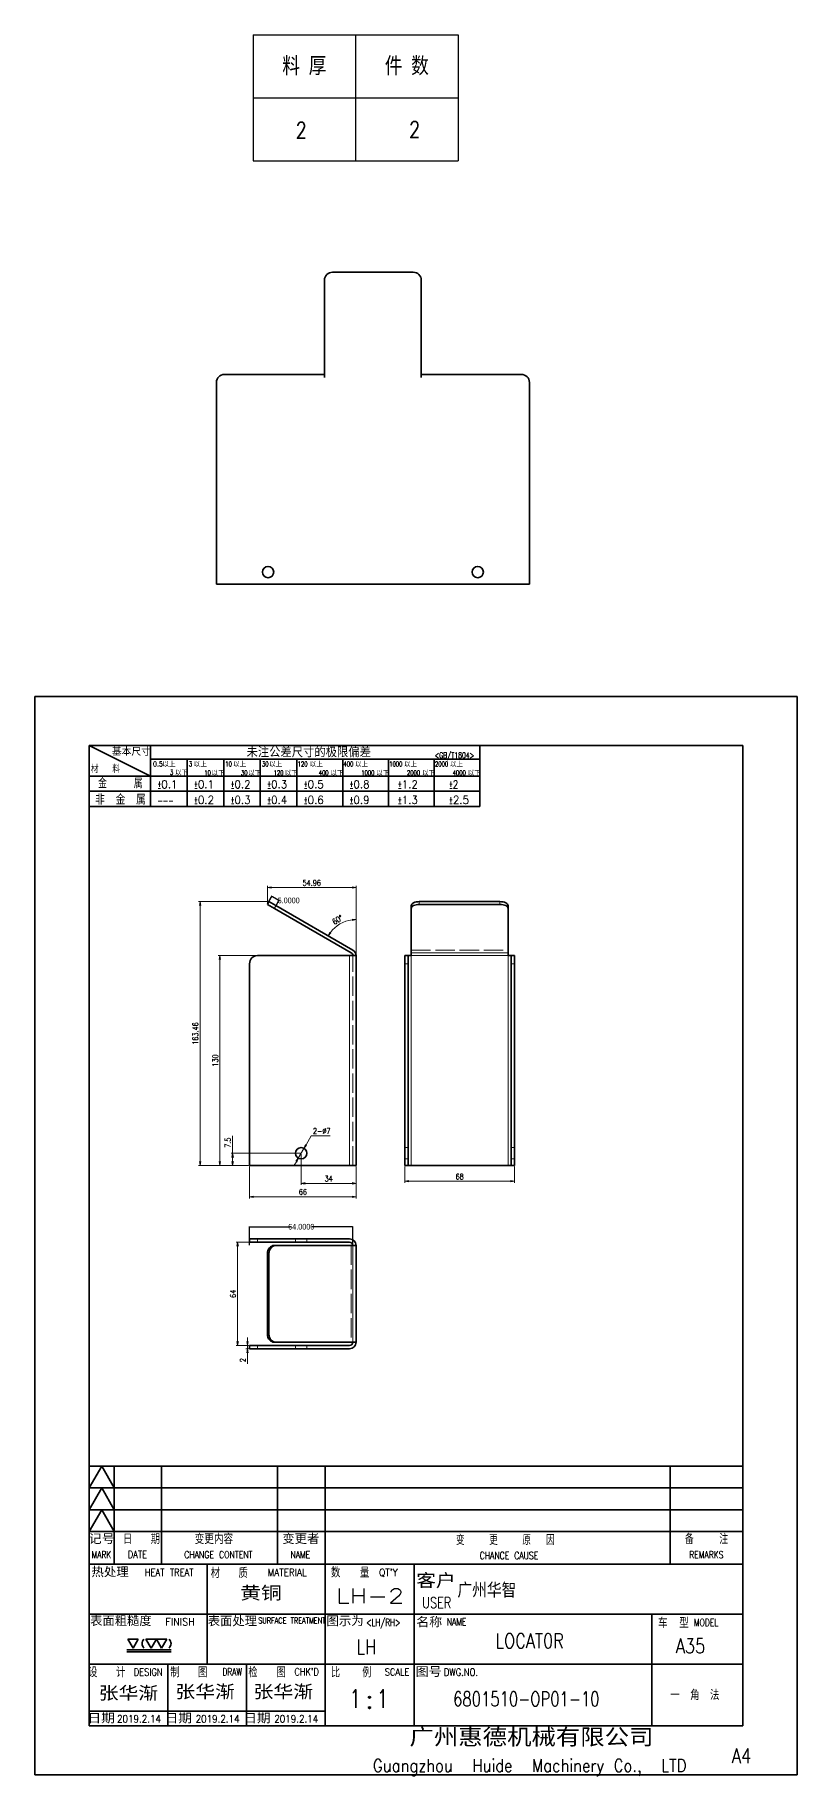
# Model space of a CAD drawing. Extents: x 101112 to 102986, y -48524 to -47445.
# Drawn here: x 101776 to 102249, y -48524 to -47445 of the extents above; entities that cross this region are included whole.
import ezdxf
from ezdxf.enums import TextEntityAlignment as Align

# ---------------------------------------------------------------- set-up
doc = ezdxf.new("R2010")
doc.units = 0
doc.header["$MEASUREMENT"] = 0
doc.linetypes.add('DASHED', pattern=[15, 12, -3])
for name, color, linetype, lineweight in [('12', 7, 'Continuous', 13), ('2', 7, 'Continuous', 13), ('4', 7, 'Continuous', 13)]:
    doc.layers.add(name, color=color, linetype=linetype, lineweight=lineweight)
doc.styles.add('DIM', font='romans.shx', dxfattribs={"width": 0.8, "bigfont": 'bigfont.shx'})
doc.styles.add('HD', font='txt.shx', dxfattribs={"bigfont": 'gbcbig.shx'})
doc.styles.get("Standard").update_dxf_attribs({"font": 'FSGB2312.ttf', "width": 0.8, "height": 3.5})
doc.dimstyles.new('DEH 1-1', dxfattribs={"dimtxt": 3.5, "dimasz": 2.5, "dimexe": 1, "dimexo": 0.625, "dimgap": 1.2, "dimtad": 3, "dimdsep": 46, "dimtxsty": 'DIM', "dimblk": 'OPEN', "dimcen": 0, "dimclrd": 8, "dimclre": 8, "dimclrt": 2, "dimazin": 2, "dimtfac": 0.5, "dimtmove": 0, "dimatfit": 3, "dimldrblk": 'OPEN', "dimfxl": 0, "dimtolj": 2, "dimlwd": 13, "dimlwe": 13, "dimarcsym": 0})
doc.dimstyles.new('DEH 1-1$3', dxfattribs={"dimtxt": 3.5, "dimasz": 2.5, "dimexe": 1, "dimexo": 0.625, "dimgap": 1.2, "dimtad": 3, "dimtih": 1, "dimtoh": 1, "dimdsep": 46, "dimtxsty": 'DIM', "dimblk": 'OPEN', "dimcen": 0, "dimclrd": 8, "dimclre": 8, "dimclrt": 2, "dimazin": 2, "dimtfac": 0.5, "dimtmove": 0, "dimatfit": 3, "dimldrblk": 'OPEN', "dimfxl": 0, "dimtolj": 2, "dimlwd": 13, "dimlwe": 13, "dimarcsym": 0})
doc.dimstyles.get("Standard").update_dxf_attribs({"dimtxt": 0.18, "dimasz": 0.18, "dimexe": 0.18, "dimexo": 0.0625, "dimgap": 0.09, "dimtad": 0, "dimtih": 1, "dimtoh": 1, "dimdec": 4, "dimzin": 0, "dimdsep": 46, "dimtxsty": 'Standard', "dimcen": 0.09, "dimadec": 0, "dimazin": 0, "dimtfac": 1, "dimtdec": 4, "dimtofl": 0, "dimtmove": 0, "dimatfit": 3, "dimfxl": 0, "dimtolj": 1, "dimtzin": 0, "dimarcsym": 0})

# ---------------------------------------------------------------- blocks, each defined once
blk = doc.blocks.new('_Open')
at = {"color": 0, "linetype": 'ByBlock', "lineweight": -2}
for p, q in [((-1, 0.17), (0, 0)), ((-1, -0.17), (0, 0)), ((0, 0), (-1, 0))]:
    blk.add_line(p, q, dxfattribs=at)
blk = doc.blocks.new('*D264')
at = {"color": 8, "lineweight": 13, "transparency": 16777216}
for p, q in [((101941.6, -48138.8), (101941.6, -48157.8)), ((101975.6, -48146.3), (101975.6, -48157.8)), ((101973.1, -48156.8), (101944.1, -48156.8))]:
    blk.add_line(p, q, dxfattribs=at)
at = {"layer": 'Defpoints', "color": 0, "transparency": 16777216}
for p in [(101941.6, -48138.2), (101975.6, -48145.7), (101941.6, -48156.8)]:
    blk.add_point(p, dxfattribs=at)
at = {"color": 8, "lineweight": 13, "transparency": 16777216, "xscale": 2.5, "yscale": 2.5, "zscale": 2.5, "rotation": 180}
blk.add_blockref('_Open', (101941.6, -48156.8), dxfattribs=at)
at = {"color": 8, "lineweight": 13, "transparency": 16777216, "xscale": 2.5, "yscale": 2.5, "zscale": 2.5}
blk.add_blockref('_Open', (101975.6, -48156.8), dxfattribs=at)
at = {"color": 2, "transparency": 16777216, "insert": (101958.6, -48153.9), "char_height": 3.5, "attachment_point": 5, "style": 'DIM'}
blk.add_mtext('\\A2;34', dxfattribs=at)
blk = doc.blocks.new('*D265')
at = {"color": 8, "lineweight": 13, "transparency": 16777216}
for p, q in [((101909.6, -48146.3), (101909.6, -48166.1)), ((101975.6, -48146.3), (101975.6, -48166.1)), ((101973.1, -48165.1), (101912.1, -48165.1))]:
    blk.add_line(p, q, dxfattribs=at)
at = {"layer": 'Defpoints', "color": 0, "transparency": 16777216}
for p in [(101909.6, -48145.7), (101975.6, -48145.7), (101909.6, -48165.1)]:
    blk.add_point(p, dxfattribs=at)
at = {"color": 8, "lineweight": 13, "transparency": 16777216, "xscale": 2.5, "yscale": 2.5, "zscale": 2.5, "rotation": 180}
blk.add_blockref('_Open', (101909.6, -48165.1), dxfattribs=at)
at = {"color": 8, "lineweight": 13, "transparency": 16777216, "xscale": 2.5, "yscale": 2.5, "zscale": 2.5}
blk.add_blockref('_Open', (101975.6, -48165.1), dxfattribs=at)
at = {"color": 2, "transparency": 16777216, "insert": (101942.6, -48162.1), "char_height": 3.5, "attachment_point": 5, "style": 'DIM'}
blk.add_mtext('\\A2;66', dxfattribs=at)
blk = doc.blocks.new('*D266')
at = {"color": 8, "lineweight": 13, "transparency": 16777216}
for p, q in [((101899.1, -48138.2), (101899.1, -48127.4)), ((101940.9, -48138.2), (101898.1, -48138.2)), ((101908.9, -48145.7), (101898.1, -48145.7)), ((101899.1, -48143.2), (101899.1, -48140.7))]:
    blk.add_line(p, q, dxfattribs=at)
at = {"layer": 'Defpoints', "color": 0, "transparency": 16777216}
for p in [(101899.1, -48138.2), (101909.6, -48145.7), (101941.6, -48138.2)]:
    blk.add_point(p, dxfattribs=at)
at = {"color": 8, "lineweight": 13, "transparency": 16777216, "xscale": 2.5, "yscale": 2.5, "zscale": 2.5}
for p, rotation in [((101899.1, -48138.2), 90), ((101899.1, -48145.7), 270)]:
    blk.add_blockref('_Open', p, dxfattribs=dict(at, rotation=rotation))
at = {"color": 2, "transparency": 16777216, "insert": (101896.1, -48131.6), "char_height": 3.5, "attachment_point": 5, "rotation": 90, "style": 'DIM'}
blk.add_mtext('\\A2;7.5', dxfattribs=at)
blk = doc.blocks.new('*D267')
at = {"color": 8, "lineweight": 13, "transparency": 16777216}
for p, q in [((101913.9, -48015.7), (101890.2, -48015.7)), ((101891.2, -48143.2), (101891.2, -48018.2)), ((101908.9, -48145.7), (101890.2, -48145.7))]:
    blk.add_line(p, q, dxfattribs=at)
at = {"layer": 'Defpoints', "color": 0, "transparency": 16777216}
for p in [(101891.2, -48015.7), (101914.6, -48015.7), (101909.6, -48145.7)]:
    blk.add_point(p, dxfattribs=at)
at = {"color": 8, "lineweight": 13, "transparency": 16777216, "xscale": 2.5, "yscale": 2.5, "zscale": 2.5}
for p, rotation in [((101891.2, -48015.7), 90), ((101891.2, -48145.7), 270)]:
    blk.add_blockref('_Open', p, dxfattribs=dict(at, rotation=rotation))
at = {"color": 2, "transparency": 16777216, "insert": (101888.3, -48080.7), "char_height": 3.5, "attachment_point": 5, "rotation": 90, "style": 'DIM'}
blk.add_mtext('\\A2;130', dxfattribs=at)
blk = doc.blocks.new('*D268')
at = {"color": 8, "lineweight": 13, "transparency": 16777216}
for p, q in [((101921, -47982.2), (101878, -47982.2)), ((101879, -48143.2), (101879, -47984.7)), ((101908.9, -48145.7), (101878, -48145.7))]:
    blk.add_line(p, q, dxfattribs=at)
at = {"layer": 'Defpoints', "color": 0, "transparency": 16777216}
for p in [(101879, -47982.2), (101921.6, -47982.2), (101909.6, -48145.7)]:
    blk.add_point(p, dxfattribs=at)
at = {"color": 8, "lineweight": 13, "transparency": 16777216, "xscale": 2.5, "yscale": 2.5, "zscale": 2.5}
for p, rotation in [((101879, -47982.2), 90), ((101879, -48145.7), 270)]:
    blk.add_blockref('_Open', p, dxfattribs=dict(at, rotation=rotation))
at = {"color": 2, "transparency": 16777216, "insert": (101876, -48064), "char_height": 3.5, "attachment_point": 5, "rotation": 90, "style": 'DIM'}
blk.add_mtext('\\A2;163.46', dxfattribs=at)
blk = doc.blocks.new('*D269')
at = {"color": 8, "lineweight": 13, "transparency": 16777216}
blk.add_line((101975.6, -48012.8), (101975.6, -47992.4), dxfattribs=at)
blk.add_arc((101975.6, -48013.4), 20, 97.1835, 142.8165, dxfattribs=at)
at = {"layer": 'Defpoints', "color": 0, "transparency": 16777216}
for p in [(101925.9, -47984.7), (101968.7, -47994.6), (101973.6, -48012.2), (101975.6, -48015.7), (101975.6, -48145.7)]:
    blk.add_point(p, dxfattribs=at)
at = {"color": 8, "lineweight": 13, "transparency": 16777216, "xscale": 2.5, "yscale": 2.5, "zscale": 2.5}
for p, rotation in [((101975.6, -47993.4), 3.591745688966661), ((101958.3, -48003.4), 236.4082543107648)]:
    blk.add_blockref('_Open', p, dxfattribs=dict(at, rotation=rotation))
at = {"color": 2, "transparency": 16777216, "insert": (101964.1, -47993.5), "char_height": 3.5, "attachment_point": 5, "rotation": 30, "style": 'DIM'}
blk.add_mtext('\\A2;60\\M+1818B', dxfattribs=at)
blk = doc.blocks.new('*D270')
at = {"color": 8, "lineweight": 13, "transparency": 16777216}
for p, q in [((101947.8, -48127.4), (101944.6, -48133)), ((101959.5, -48127.4), (101947.8, -48127.4)), ((101938.6, -48143.4), (101937.3, -48145.6)), ((101939.8, -48141.2), (101943.3, -48135.2))]:
    blk.add_line(p, q, dxfattribs=at)
at = {"layer": 'Defpoints', "color": 0, "transparency": 16777216}
for p in [(101939.8, -48141.2), (101943.3, -48135.2)]:
    blk.add_point(p, dxfattribs=at)
at = {"color": 8, "lineweight": 13, "transparency": 16777216, "xscale": 2.5, "yscale": 2.5, "zscale": 2.5}
for p, rotation in [((101943.3, -48135.2), 240.1004870389482), ((101939.8, -48141.2), 60.10048703894825)]:
    blk.add_blockref('_Open', p, dxfattribs=dict(at, rotation=rotation))
at = {"color": 2, "transparency": 16777216, "insert": (101954.3, -48124.4), "char_height": 3.5, "attachment_point": 5, "style": 'DIM'}
blk.add_mtext('\\A2;2-%%c7', dxfattribs=at)
blk = doc.blocks.new('*D271')
at = {"color": 8, "lineweight": 13, "transparency": 16777216}
for p, q in [((102005.8, -48146.3), (102005.8, -48156.5)), ((102008.3, -48155.5), (102071.3, -48155.5)), ((102073.8, -48146.3), (102073.8, -48156.5))]:
    blk.add_line(p, q, dxfattribs=at)
at = {"layer": 'Defpoints', "color": 0, "transparency": 16777216}
for p in [(102005.8, -48145.7), (102073.8, -48145.7), (102073.8, -48155.5)]:
    blk.add_point(p, dxfattribs=at)
at = {"color": 8, "lineweight": 13, "transparency": 16777216, "xscale": 2.5, "yscale": 2.5, "zscale": 2.5, "rotation": 180}
blk.add_blockref('_Open', (102005.8, -48155.5), dxfattribs=at)
at = {"color": 8, "lineweight": 13, "transparency": 16777216, "xscale": 2.5, "yscale": 2.5, "zscale": 2.5}
blk.add_blockref('_Open', (102073.8, -48155.5), dxfattribs=at)
at = {"color": 2, "transparency": 16777216, "insert": (102039.8, -48152.6), "char_height": 3.5, "attachment_point": 5, "style": 'DIM'}
blk.add_mtext('\\A2;68', dxfattribs=at)
blk = doc.blocks.new('*D272')
at = {"color": 8, "lineweight": 13, "transparency": 16777216}
for p, q in [((101908.3, -48254.8), (101908.3, -48252.3)), ((101908.9, -48257.3), (101907.3, -48257.3)), ((101908.9, -48259.3), (101907.3, -48259.3)), ((101908.3, -48257.3), (101908.3, -48259.3)), ((101908.3, -48261.8), (101908.3, -48268.6))]:
    blk.add_line(p, q, dxfattribs=at)
at = {"layer": 'Defpoints', "color": 0, "transparency": 16777216}
for p in [(101908.3, -48259.3), (101909.6, -48257.3), (101909.6, -48259.3)]:
    blk.add_point(p, dxfattribs=at)
at = {"color": 8, "lineweight": 13, "transparency": 16777216, "xscale": 2.5, "yscale": 2.5, "zscale": 2.5}
for p, rotation in [((101908.3, -48257.3), 270), ((101908.3, -48259.3), 90)]:
    blk.add_blockref('_Open', p, dxfattribs=dict(at, rotation=rotation))
at = {"color": 2, "transparency": 16777216, "insert": (101905.4, -48266.4), "char_height": 3.5, "attachment_point": 5, "rotation": 90, "style": 'DIM'}
blk.add_mtext('\\A2;2', dxfattribs=at)
blk = doc.blocks.new('*D273')
at = {"color": 8, "lineweight": 13, "transparency": 16777216}
for p, q in [((101920.6, -47983.3), (101920.6, -47972.5)), ((101975.6, -48015.1), (101975.6, -47972.5)), ((101973.1, -47973.5), (101923.1, -47973.5))]:
    blk.add_line(p, q, dxfattribs=at)
at = {"layer": 'Defpoints', "color": 0, "transparency": 16777216}
for p in [(101920.6, -47973.5), (101920.6, -47984), (101975.6, -48015.7)]:
    blk.add_point(p, dxfattribs=at)
at = {"color": 8, "lineweight": 13, "transparency": 16777216, "xscale": 2.5, "yscale": 2.5, "zscale": 2.5, "rotation": 180}
blk.add_blockref('_Open', (101920.6, -47973.5), dxfattribs=at)
at = {"color": 8, "lineweight": 13, "transparency": 16777216, "xscale": 2.5, "yscale": 2.5, "zscale": 2.5}
blk.add_blockref('_Open', (101975.6, -47973.5), dxfattribs=at)
at = {"color": 2, "transparency": 16777216, "insert": (101948.1, -47970.6), "char_height": 3.5, "attachment_point": 5, "style": 'DIM'}
blk.add_mtext('\\A2;54.96', dxfattribs=at)
blk = doc.blocks.new('*D274')
at = {"color": 8, "lineweight": 13, "transparency": 16777216}
for p, q in [((101908.9, -48193.3), (101901.2, -48193.3)), ((101902.2, -48254.8), (101902.2, -48195.8)), ((101908.9, -48257.3), (101901.2, -48257.3))]:
    blk.add_line(p, q, dxfattribs=at)
at = {"layer": 'Defpoints', "color": 0, "transparency": 16777216}
for p in [(101902.2, -48193.3), (101909.6, -48193.3), (101909.6, -48257.3)]:
    blk.add_point(p, dxfattribs=at)
at = {"color": 8, "lineweight": 13, "transparency": 16777216, "xscale": 2.5, "yscale": 2.5, "zscale": 2.5}
for p, rotation in [((101902.2, -48193.3), 90), ((101902.2, -48257.3), 270)]:
    blk.add_blockref('_Open', p, dxfattribs=dict(at, rotation=rotation))
at = {"color": 2, "transparency": 16777216, "insert": (101899.3, -48225.3), "char_height": 3.5, "attachment_point": 5, "rotation": 90, "style": 'DIM'}
blk.add_mtext('\\A2;64', dxfattribs=at)
blk = doc.blocks.new('*D338')
at = {"color": 0, "linetype": 'ByBlock', "lineweight": -2, "transparency": 16777216}
for p, q in [((101921.6, -47982.2), (101923.6, -47978.7)), ((101923.7, -47979), (101927.7, -47981.3)), ((101926, -47984.7), (101927.9, -47981.2)), ((101927.9, -47981.4), (101928, -47981.5)), ((101928, -47981.5), (101928.2, -47981.5))]:
    blk.add_line(p, q, dxfattribs=at)
at = {"color": 0, "transparency": 16777216}
for points in [[(101923.7, -47979), (101923.7, -47979), (101923.5, -47978.9)], [(101927.7, -47981.3), (101927.7, -47981.3), (101927.9, -47981.4)]]:
    blk.add_solid(points, dxfattribs=at)
at = {"layer": 'Defpoints', "color": 0, "transparency": 16777216}
for p in [(101921.6, -47982.2), (101927.9, -47981.4), (101925.9, -47984.7)]:
    blk.add_point(p, dxfattribs=at)
at = {"color": 0, "transparency": 16777216, "insert": (101933.8, -47981.5), "char_height": 3.5, "attachment_point": 5}
blk.add_mtext('\\A1;5.0000', dxfattribs=at)
blk = doc.blocks.new('*D339')
at = {"color": 0, "linetype": 'ByBlock', "lineweight": -2, "transparency": 16777216}
for p, q in [((101909.6, -48195.2), (101909.6, -48183.6)), ((101909.7, -48183.7), (101935, -48183.7)), ((101973.4, -48183.7), (101948.2, -48183.7)), ((101973.6, -48195.2), (101973.6, -48183.6))]:
    blk.add_line(p, q, dxfattribs=at)
at = {"color": 0, "transparency": 16777216}
for points in [[(101909.7, -48183.7), (101909.7, -48183.8), (101909.6, -48183.7)], [(101973.4, -48183.7), (101973.4, -48183.8), (101973.6, -48183.7)]]:
    blk.add_solid(points, dxfattribs=at)
at = {"layer": 'Defpoints', "color": 0, "transparency": 16777216}
for p in [(101909.6, -48183.7), (101909.6, -48195.3), (101973.6, -48195.3)]:
    blk.add_point(p, dxfattribs=at)
at = {"color": 0, "transparency": 16777216, "insert": (101941.6, -48183.7), "char_height": 3.5, "attachment_point": 5}
blk.add_mtext('\\A1;64.0000', dxfattribs=at)
blk = doc.blocks.new('*T315')
at = {"color": 0, "linetype": 'ByBlock', "lineweight": -2, "transparency": 16777216}
for p, q in [((0, 0), (127, 0)), ((0, 0), (0, -78)), ((63.5, 0), (63.5, -78)), ((127, 0), (127, -78)), ((0, -39), (127, -39)), ((0, -78), (127, -78))]:
    blk.add_line(p, q, dxfattribs=at)
at = {"color": 0, "transparency": 16777216, "char_height": 10, "width": 60.5, "attachment_point": 5}
for s, insert in [('{\\fSimSun|b0|i0|c134|p2;料 厚}', (31.75, -19.5)), ('{\\fSimSun|b0|i0|c134|p2;件 数}', (95.25, -19.5))]:
    blk.add_mtext(s, dxfattribs=dict(at, insert=insert))
blk = doc.blocks.new('拆图参数')
blk.add_blockref('*T315', (-63.5, 78))
at = {"style": 'DIM', "width": 0.8}
blk.add_attdef('6', text='', height=10, dxfattribs=at).set_placement((-37.1, 18.9), align=Align.MIDDLE_LEFT)
blk.add_attdef('1', text='', height=10, dxfattribs=at).set_placement((36.6, 19.3), align=Align.MIDDLE_CENTER)

msp = doc.modelspace()

# ---------------------------------------------------------------- linework, layer by layer
at = {"color": 171, "lineweight": 35}
for p, q in [((101961.01632, -47592.21428), (102011.01632, -47592.21428)), ((101956.01632, -47653.79163), (101956.01632, -47597.21428)), ((102016.01632, -47653.79163), (102016.01632, -47597.21428)), ((101951.01632, -47655.52368), (101894.01632, -47655.52368)), ((101951.01632, -47655.52368), (101955.01632, -47655.52368)), ((101954.01632, -47655.52368), (101952.01632, -47655.52368)), ((101956.01632, -47655.52368), (101954.01632, -47655.52368)), ((101956.01632, -47655.52368), (101956.01632, -47653.79163)), ((101956.01632, -47655.52368), (101956.01632, -47657.52368)), ((102016.01632, -47655.52368), (102016.01632, -47653.79163)), ((102018.01632, -47655.52368), (102016.01632, -47655.52368)), ((102016.01632, -47655.52368), (102016.01632, -47657.52368)), ((102021.01632, -47655.52368), (102017.01632, -47655.52368)), ((102018.01632, -47655.52368), (102020.01632, -47655.52368)), ((102021.01632, -47655.52368), (102078.01632, -47655.52368)), ((101889.01632, -47660.52368), (101889.01632, -47785.52368)), ((102083.01632, -47785.52368), (102083.01632, -47660.52368)), ((101951.01632, -47785.52368), (101889.01632, -47785.52368)), ((101956.01632, -47785.52368), (102016.01632, -47785.52368)), ((102021.01632, -47785.52368), (102083.01632, -47785.52368)), ((102014.78889, -47982.22359), (102064.78889, -47982.22359)), ((102014.78889, -47983.95564), (102064.78889, -47983.95564)), ((101972.56319, -48013.95564), (101924.9318, -47986.45564)), ((101973.56319, -48012.22359), (101925.9318, -47984.72359)), ((102009.78889, -48013.95564), (102009.78889, -47986.45564)), ((102069.78889, -48013.95564), (102069.78889, -47986.45564)), ((101971.56319, -48015.68769), (101914.56319, -48015.68769)), ((101975.56319, -48145.68769), (101975.56319, -48015.68769)), ((101909.56319, -48020.68769), (101909.56319, -48145.68769)), ((102005.78889, -48145.68769), (102005.78889, -48020.68769)), ((102007.78889, -48145.68769), (102007.78889, -48020.68769)), ((102071.78889, -48020.68769), (102071.78889, -48145.68769)), ((102073.78889, -48020.68769), (102073.78889, -48145.68769)), ((101971.56319, -48145.68769), (101909.56319, -48145.68769)), ((102009.78889, -48145.68769), (102069.78889, -48145.68769)), ((101971.56319, -48191.28596), (101914.56319, -48191.28596)), ((101971.56319, -48193.28596), (101914.56319, -48193.28596)), ((101973.56319, -48195.28596), (101925.9318, -48195.28596)), ((101975.56319, -48195.28596), (101975.56319, -48255.28596)), ((101920.60167, -48200.28596), (101920.60167, -48250.28596)), ((101921.60167, -48200.28596), (101921.60167, -48250.28596)), ((101971.56319, -48257.28596), (101914.56319, -48257.28596)), ((101971.56319, -48259.28596), (101914.56319, -48259.28596)), ((101973.56319, -48255.28596), (101925.9318, -48255.28596))]:
    msp.add_line(p, q, dxfattribs=at)
at = {"color": 171, "lineweight": 35, "ltscale": 0.043301}
for p, q in [((101956.01632, -47626.29163), (101956.01632, -47624.55958)), ((102016.01632, -47626.29163), (102016.01632, -47624.55958)), ((102009.78889, -47986.45564), (102009.78889, -47984.72359)), ((102069.78889, -47986.45564), (102069.78889, -47984.72359)), ((102009.78889, -48015.68769), (102009.78889, -48013.95564)), ((102069.78889, -48015.68769), (102069.78889, -48013.95564))]:
    msp.add_line(p, q, dxfattribs=at)
at = {"color": 171, "lineweight": 35, "ltscale": 0.1}
for p, q in [((101955.01632, -47785.52368), (101951.01632, -47785.52368)), ((102017.01632, -47785.52368), (102021.01632, -47785.52368)), ((101971.56319, -48015.68769), (101975.56319, -48015.68769)), ((101975.56319, -48145.68769), (101971.56319, -48145.68769))]:
    msp.add_line(p, q, dxfattribs=at)
at = {"color": 171, "lineweight": 35, "ltscale": 0.05}
for p, q in [((101954.01632, -47785.52368), (101952.01632, -47785.52368)), ((101956.01632, -47785.52368), (101954.01632, -47785.52368)), ((102018.01632, -47785.52368), (102016.01632, -47785.52368)), ((102020.01632, -47785.52368), (102018.01632, -47785.52368)), ((101920.60167, -47983.95564), (101921.60167, -47982.22359)), ((102007.78889, -48015.68769), (102005.78889, -48015.68769)), ((102009.78889, -48015.68769), (102007.78889, -48015.68769)), ((102071.78889, -48015.68769), (102069.78889, -48015.68769)), ((102071.78889, -48015.68769), (102073.78889, -48015.68769)), ((102007.78889, -48145.68769), (102005.78889, -48145.68769)), ((102009.78889, -48145.68769), (102007.78889, -48145.68769)), ((102071.78889, -48145.68769), (102069.78889, -48145.68769)), ((102073.78889, -48145.68769), (102071.78889, -48145.68769)), ((101909.56319, -48193.28596), (101909.56319, -48191.28596)), ((101973.56319, -48195.28596), (101975.56319, -48195.28596)), ((101909.56319, -48257.28596), (101909.56319, -48259.28596)), ((101973.56319, -48255.28596), (101975.56319, -48255.28596))]:
    msp.add_line(p, q, dxfattribs=at)
at = {"color": 171, "lineweight": 35, "ltscale": 0.125}
for p, q in [((101924.9318, -47986.45564), (101920.60167, -47983.95564)), ((101925.9318, -47984.72359), (101921.60167, -47982.22359)), ((102005.78889, -48015.68769), (102005.78889, -48020.68769)), ((102007.78889, -48015.68769), (102007.78889, -48020.68769)), ((102071.78889, -48015.68769), (102071.78889, -48020.68769)), ((102073.78889, -48015.68769), (102073.78889, -48020.68769)), ((101914.56319, -48191.28596), (101909.56319, -48191.28596)), ((101914.56319, -48193.28596), (101909.56319, -48193.28596)), ((101914.56319, -48257.28596), (101909.56319, -48257.28596)), ((101914.56319, -48259.28596), (101909.56319, -48259.28596))]:
    msp.add_line(p, q, dxfattribs=at)
at = {"color": 171, "lineweight": 13, "ltscale": 0.043301}
for p, q in [((102014.78889, -47983.95564), (102014.78889, -47982.22359)), ((102064.78889, -47983.95564), (102064.78889, -47982.22359))]:
    msp.add_line(p, q, dxfattribs=at)
at = {"color": 171, "lineweight": 13, "ltscale": 0.05}
for p, q in [((101924.9318, -47986.45564), (101925.9318, -47984.72359)), ((102007.78889, -48020.68769), (102005.78889, -48020.68769)), ((102071.78889, -48020.68769), (102073.78889, -48020.68769)), ((101914.56319, -48193.28596), (101914.56319, -48191.28596)), ((101914.56319, -48257.28596), (101914.56319, -48259.28596))]:
    msp.add_line(p, q, dxfattribs=at)
at = {"color": 171, "linetype": 'DASHED', "lineweight": 13, "ltscale": 0.05}
for p, q in [((101924.9318, -47986.45564), (101925.9318, -47984.72359)), ((102007.78889, -48134.68769), (102005.78889, -48134.68769)), ((102073.78889, -48134.68769), (102071.78889, -48134.68769)), ((102007.78889, -48141.68769), (102005.78889, -48141.68769)), ((102073.78889, -48141.68769), (102071.78889, -48141.68769)), ((101938.06324, -48193.28596), (101938.06324, -48191.28596)), ((101945.06324, -48193.28596), (101945.06324, -48191.28596)), ((101938.06324, -48259.28596), (101938.06324, -48257.28596)), ((101945.06324, -48259.28596), (101945.06324, -48257.28596))]:
    msp.add_line(p, q, dxfattribs=at)
at = {"color": 171, "lineweight": 13}
for p, q in [((101971.56319, -48145.68769), (101971.56319, -48015.68769)), ((102009.78889, -48013.95564), (102069.78889, -48013.95564)), ((102009.78889, -48145.68769), (102009.78889, -48015.68769)), ((102009.78889, -48015.68769), (102069.78889, -48015.68769)), ((102069.78889, -48145.68769), (102069.78889, -48015.68769)), ((101973.56319, -48195.28596), (101973.56319, -48255.28596))]:
    msp.add_line(p, q, dxfattribs=at)
at = {"color": 171, "linetype": 'DASHED', "lineweight": 13}
for p, q in [((101971.56319, -48145.68769), (101971.56319, -48015.68769)), ((101971.56319, -48145.68769), (101971.56319, -48015.68769)), ((101971.56319, -48145.68769), (101971.56319, -48015.68769)), ((101973.56319, -48145.68769), (101973.56319, -48015.68769)), ((102009.78889, -48012.22359), (102069.78889, -48012.22359)), ((102009.78889, -48015.68769), (102069.78889, -48015.68769)), ((102009.78889, -48145.68769), (102009.78889, -48015.68769)), ((102069.78889, -48145.68769), (102069.78889, -48015.68769)), ((101972.56319, -48195.28596), (101972.56319, -48255.28596)), ((101973.56319, -48195.28596), (101973.56319, -48255.28596))]:
    msp.add_line(p, q, dxfattribs=at)
at = {"color": 171, "lineweight": 35, "ltscale": 0.025}
for p, q in [((101924.9318, -48195.28596), (101925.9318, -48195.28596)), ((101924.9318, -48255.28596), (101925.9318, -48255.28596))]:
    msp.add_line(p, q, dxfattribs=at)
at = {"color": 171, "lineweight": 13, "ltscale": 0.025}
for p, q in [((101920.60167, -48200.28596), (101921.60167, -48200.28596)), ((101920.60167, -48250.28596), (101921.60167, -48250.28596))]:
    msp.add_line(p, q, dxfattribs=at)
at = {"color": 171, "lineweight": 35}
for centre in [(101921.01636, -47778.02368), (102051.01627, -47778.02368), (101941.56324, -48138.18769)]:
    msp.add_circle(centre, 3.5, dxfattribs=at)
for centre, radius, start, end in [((101961.01632, -47597.21428), 5, 90, 180), ((102011.01632, -47597.21428), 5, 0, 90), ((101894.01632, -47660.52368), 5, 90, 180), ((102078.01632, -47660.52368), 5, 0, 90), ((101914.56319, -48020.68769), 5, 90, 180), ((101971.56319, -48015.68769), 2, 0, 60), ((101971.56319, -48015.68769), 4, 0, 60), ((101971.56319, -48195.28596), 4, 0, 90), ((101971.56319, -48195.28596), 2, 0, 90), ((101971.56319, -48255.28596), 4, 270, 0), ((101971.56319, -48255.28596), 2, 270, 0)]:
    msp.add_arc(centre, radius, start, end, dxfattribs=at)
for centre, major_axis, ratio, start_param, end_param in [((102014.78884, -47984.72359), (5, 0), 0.5, 1.5707963268, 3.1415926536), ((102014.78884, -47986.45565), (5, 0), 0.5, 1.5707963268, 3.1415926536), ((102064.78884, -47984.72359), (5, 0), 0.5, 6.2831853072, 7.853981634), ((102064.78884, -47986.45565), (5, 0), 0.5, 6.2831853072, 7.853981634), ((101924.9318, -48200.2859), (0, -5), 0.8660254038, 3.1415926536, 4.7123889804), ((101925.9318, -48200.2859), (0, -5), 0.8660254038, 3.1415926536, 4.7123889804), ((101924.9318, -48250.2859), (0, -5), 0.8660254038, 4.7123889804, 6.2831853072), ((101925.9318, -48250.2859), (0, -5), 0.8660254038, 4.7123889804, 6.2831853072)]:
    msp.add_ellipse(centre, major_axis=major_axis, ratio=ratio, start_param=start_param, end_param=end_param, dxfattribs=at)
at = {"layer": '12', "color": 7, "lineweight": 35}
for p, q in [((101810.22905, -47885.4148), (101810.22905, -48492.9148)), ((102215.22905, -47885.4148), (101810.22905, -47885.4148)), ((102215.22905, -48492.9148), (102215.22905, -47885.4148)), ((101848.20905, -47893.9198), (102052.32905, -47893.9198)), ((101810.22905, -47904.4498), (102052.32905, -47904.4498)), ((101810.22905, -47913.8323), (102052.32905, -47913.8323)), ((101810.22905, -47923.2148), (102052.32905, -47923.2148)), ((101810.22905, -48305.0398), (101810.22905, -48492.9148)), ((102215.22905, -48492.9148), (102215.22905, -48305.0398)), ((101810.22905, -48332.0398), (102215.22905, -48332.0398)), ((101825.65949, -48392.7898), (101825.65949, -48332.0398)), ((101854.90949, -48392.7898), (101854.90949, -48332.0398)), ((101926.90949, -48392.7898), (101926.90949, -48332.0398)), ((101956.47905, -48492.9148), (101956.47905, -48332.0398)), ((102170.22905, -48332.0398), (102170.22905, -48392.7898)), ((101810.22905, -48345.5398), (102215.22905, -48345.5398)), ((101810.22905, -48359.0398), (102215.22905, -48359.0398)), ((101810.22905, -48372.5398), (102215.22905, -48372.5398)), ((101810.22905, -48372.5398), (102215.22905, -48372.5398)), ((102215.22905, -48392.7898), (101810.22905, -48392.7898)), ((102215.22905, -48392.7898), (101810.22905, -48392.7898)), ((102011.60405, -48392.7898), (102011.60405, -48492.9148)), ((102011.60405, -48423.7273), (101810.22905, -48423.7273)), ((102011.60405, -48423.7273), (102215.22905, -48423.7273)), ((102158.97905, -48423.7273), (102158.97905, -48492.9148)), ((102011.60405, -48454.6648), (101810.22905, -48454.6648)), ((102011.60405, -48454.6648), (102215.22905, -48454.6648)), ((101810.22905, -48483.9148), (101956.47905, -48483.9148)), ((101810.22905, -48492.9148), (102215.22905, -48492.9148))]:
    msp.add_line(p, q, dxfattribs=at)
at = {"layer": '12', "color": 7, "lineweight": 35, "ltscale": 0.472034}
msp.add_line((101810.22905, -47885.4148), (101848.20905, -47904.4498), dxfattribs=at)
at = {"layer": '12', "color": 7, "lineweight": 35, "ltscale": 0.42}
for p, q in [((101848.20905, -47923.2148), (101848.20905, -47885.4148)), ((102052.32905, -47923.2148), (102052.32905, -47885.4148))]:
    msp.add_line(p, q, dxfattribs=at)
at = {"layer": '12', "color": 7, "lineweight": 35, "ltscale": 0.3255}
for p, q in [((101870.88905, -47923.2148), (101870.88905, -47893.9198)), ((101893.56905, -47923.2148), (101893.56905, -47893.9198)), ((101916.24905, -47923.2148), (101916.24905, -47893.9198)), ((101938.92905, -47923.2148), (101938.92905, -47893.9198)), ((101967.27905, -47923.2148), (101967.27905, -47893.9198)), ((101995.62905, -47923.2148), (101995.62905, -47893.9198)), ((102023.97905, -47923.2148), (102023.97905, -47893.9198))]:
    msp.add_line(p, q, dxfattribs=at)
at = {"layer": '12', "color": 7, "lineweight": 35, "ltscale": 0.172768}
for p, q in [((101810.22905, -48345.5398), (101817.94427, -48332.0398)), ((101817.94427, -48332.0398), (101825.65949, -48345.5398)), ((101810.22905, -48359.0398), (101817.94427, -48345.5398)), ((101817.94427, -48345.5398), (101825.65949, -48359.0398)), ((101810.22905, -48372.5398), (101817.94427, -48359.0398)), ((101817.94427, -48359.0398), (101825.65949, -48372.5398))]:
    msp.add_line(p, q, dxfattribs=at)
at = {"layer": '12', "color": 7, "lineweight": 35, "ltscale": 0.34375}
for p, q in [((101883.35405, -48392.7898), (101883.35405, -48423.7273)), ((101883.35405, -48423.7273), (101883.35405, -48454.6648))]:
    msp.add_line(p, q, dxfattribs=at)
at = {"layer": '12', "color": 7, "lineweight": 35, "ltscale": 0.425}
for p, q in [((101859.00905, -48454.6648), (101859.00905, -48492.9148)), ((101907.74405, -48454.6648), (101907.74405, -48492.9148))]:
    msp.add_line(p, q, dxfattribs=at)
at = {"layer": '2', "color": 7, "lineweight": 35, "ltscale": 0.306106}
for p, q in [((101833.41341, -48445.87901), (101860.96292, -48445.87901)), ((101833.41341, -48447.00401), (101860.96292, -48447.00401))]:
    msp.add_line(p, q, dxfattribs=at)
at = {"layer": '2', "color": 7, "lineweight": 35, "ltscale": 0.072169}
for p, q in [((101834.09033, -48439.16878), (101840.58552, -48439.16878)), ((101837.33792, -48444.79378), (101834.09033, -48439.16878)), ((101840.58552, -48439.16878), (101837.33792, -48444.79378)), ((101845.34033, -48439.16878), (101851.83552, -48439.16878)), ((101848.58792, -48444.79378), (101845.34033, -48439.16878)), ((101851.83552, -48439.16878), (101848.58792, -48444.79378)), ((101855.08311, -48444.79378), (101851.83552, -48439.16878)), ((101851.83552, -48439.16878), (101858.33071, -48439.16878)), ((101858.33071, -48439.16878), (101855.08311, -48444.79378))]:
    msp.add_line(p, q, dxfattribs=at)
at = {"layer": '2', "color": 7, "lineweight": 35}
for points in [[(101844.08792, -48439.16878), (101843.52542, -48440.10628), (101842.40042, -48441.98128), (101843.52542, -48443.85628), (101844.08792, -48444.79378)], [(101859.83792, -48439.16878), (101860.40042, -48440.10628), (101861.52542, -48441.98128), (101860.40042, -48443.85628), (101859.83792, -48444.79378)]]:
    msp.add_open_spline(points, degree=3, dxfattribs=at)
at = {"layer": '4', "color": 7, "lineweight": 35}
for p, q in [((101776.47905, -47855.0398), (101776.47905, -48523.2898)), ((102248.97905, -47855.0398), (101776.47905, -47855.0398)), ((102248.97905, -48523.2898), (102248.97905, -47855.0398)), ((102248.97905, -47855.0398), (102248.97905, -48523.2898)), ((101776.47905, -48523.2898), (102248.97905, -48523.2898))]:
    msp.add_line(p, q, dxfattribs=at)

# ---------------------------------------------------------------- block references
msp.add_blockref('拆图参数', (101975.26756, -47523.12946)).add_auto_attribs({'1': '2', '6': '2'})

# ---------------------------------------------------------------- texts
at = {"layer": '12', "color": 7, "lineweight": 13, "style": 'HD'}
for s, height, width, p, p2 in [('基本尺寸', 4.5, 1.881711, (101824.23607, -47891.77753), (101848.42505, -47891.77753)), ('未注公差尺寸的极限偏差', 5.67, 1.71153, (101907.7007, -47892.73698), (101984.76486, -47892.73698)), ('材  料', 4.5, 1.185478, (101811.18505, -47902.53678), (101829.32678, -47902.53678)), ('0.5', 3.0375, 1.099499, (101849.69919, -47898.46429), (101855.82203, -47898.46429)), ('以上', 3.0375, 1.918752, (101855.55591, -47898.75955), (101863.71969, -47898.75955)), ('3', 3.0375, 1.007873, (101871.8662, -47898.46429), (101873.90715, -47898.46429)), ('以上', 3.0375, 1.918752, (101874.94366, -47898.75955), (101883.10744, -47898.75955)), ('10', 3.0375, 1.151857, (101894.5462, -47898.46429), (101898.62809, -47898.46429)), ('以上', 3.0375, 1.918752, (101899.32003, -47898.75955), (101907.48381, -47898.75955)), ('30', 3.0375, 0.895887, (101917.2262, -47898.46429), (101921.30809, -47898.46429)), ('以上', 3.0375, 1.918754, (101921.67388, -47898.75955), (101929.83767, -47898.75955)), ('120', 3.0375, 0.930345, (101939.36563, -47898.46429), (101945.48846, -47898.46429)), ('以上', 3.0375, 1.918754, (101946.8506, -47898.75955), (101955.01438, -47898.75955)), ('400', 3.0375, 0.863892, (101967.79183, -47898.46429), (101973.91466, -47898.46429)), ('以上', 3.0375, 1.918754, (101974.90585, -47898.75955), (101983.06964, -47898.75955)), ('1000', 3.0375, 0.948588, (101996.14241, -47898.46429), (102004.30619, -47898.46429)), ('以上', 3.0375, 1.918754, (102005.24583, -47898.75955), (102013.40962, -47898.75955)), ('<GB/T1804>', 3.645, 0.76066, (102024.26296, -47893.37783), (102048.7543, -47893.37783)), ('2000', 3.0375, 0.848737, (102024.4924, -47898.46429), (102032.65619, -47898.46429)), ('以上', 3.0375, 1.918754, (102033.67284, -47898.75955), (102041.83662, -47898.75955)), ('金   属', 5.67, 1.111962, (101815.70357, -47911.96202), (101843.24081, -47911.96202)), ('%%p', 4.959, 0.719999, (101852.4876, -47912.05616), (101854.86792, -47912.05616)), ('0.1', 4.959, 1.343833, (101854.86792, -47912.05616), (101864.86402, -47912.05616)), ('3', 3.0375, 1.007873, (101860.26577, -47903.62347), (101862.30671, -47903.62347)), ('以下', 3.0375, 1.98115, (101863.34323, -47903.91873), (101871.507, -47903.91873)), ('%%p', 4.959, 0.719999, (101875.1676, -47912.05616), (101877.54791, -47912.05616)), ('0.1', 4.959, 1.343833, (101877.54791, -47912.05616), (101887.54401, -47912.05616)), ('10', 3.0375, 1.151857, (101881.547, -47903.93514), (101885.6289, -47903.93514)), ('以下', 3.0375, 1.98115, (101886.02322, -47904.23033), (101894.187, -47904.23033)), ('%%p', 4.959, 0.719999, (101897.8476, -47912.05616), (101900.22792, -47912.05616)), ('0.2', 4.959, 1.099499, (101900.22792, -47912.05616), (101910.22402, -47912.05616)), ('30', 3.0375, 0.895889, (101904.22701, -47903.93514), (101908.3089, -47903.93514)), ('以下', 3.0375, 1.98115, (101908.70323, -47904.23033), (101916.867, -47904.23033)), ('%%p', 4.959, 0.720002, (101920.5276, -47912.05616), (101922.90792, -47912.05616)), ('0.3', 4.959, 1.099498, (101922.90792, -47912.05616), (101932.904, -47912.05616)), ('120', 3.0375, 0.930345, (101924.46444, -47903.93514), (101930.58728, -47903.93514)), ('以下', 3.0375, 1.981152, (101931.38322, -47904.23033), (101939.54701, -47904.23033)), ('%%p', 4.959, 0.720002, (101943.2076, -47912.05616), (101945.58793, -47912.05616)), ('0.5', 4.959, 1.099498, (101945.58793, -47912.05616), (101955.58401, -47912.05616)), ('400', 3.0375, 0.863892, (101952.45223, -47903.93514), (101958.57507, -47903.93514)), ('以下', 3.0375, 1.981152, (101959.73322, -47904.23033), (101967.897, -47904.23033)), ('%%p', 4.959, 0.720002, (101971.5576, -47912.05616), (101973.93792, -47912.05616)), ('0.8', 4.959, 1.099498, (101973.93792, -47912.05616), (101983.934, -47912.05616)), ('1000', 3.0375, 0.948588, (101978.79321, -47903.93514), (101986.957, -47903.93514)), ('以下', 3.0375, 1.981152, (101988.08323, -47904.23033), (101996.24702, -47904.23033)), ('%%p', 4.959, 0.720002, (102001.52028, -47912.05616), (102003.90061, -47912.05616)), ('1.2', 4.959, 1.209447, (102003.90061, -47912.05616), (102013.89669, -47912.05616)), ('2000', 3.0375, 0.848737, (102007.10517, -47903.93514), (102015.26895, -47903.93514)), ('以下', 3.0375, 1.981152, (102016.43323, -47904.23033), (102024.59701, -47904.23033)), ('%%p', 4.959, 0.720002, (102033.18901, -47912.05616), (102035.56933, -47912.05616)), ('4000', 3.0375, 0.848737, (102035.45516, -47903.93514), (102043.61895, -47903.93514)), ('2', 4.959, 1.007875, (102035.56933, -47912.05616), (102038.90137, -47912.05616)), ('以下', 3.0375, 1.981152, (102044.78322, -47904.23033), (102052.94701, -47904.23033)), ('非 金 属', 5.67, 1.349885, (101813.90153, -47922.05304), (101845.24854, -47922.05304)), ('%%p', 4.959, 0.719999, (101875.1676, -47921.70587), (101877.54791, -47921.70587)), ('0.2', 4.959, 1.099499, (101877.54791, -47921.70587), (101887.54401, -47921.70587)), ('%%p', 4.959, 0.719999, (101897.8476, -47921.70587), (101900.22792, -47921.70587)), ('0.3', 4.959, 1.099499, (101900.22792, -47921.70587), (101910.22402, -47921.70587)), ('%%p', 4.959, 0.720002, (101920.5276, -47921.70587), (101922.90792, -47921.70587)), ('0.4', 4.959, 1.099498, (101922.90792, -47921.70587), (101932.904, -47921.70587)), ('%%p', 4.959, 0.720002, (101943.2076, -47921.70587), (101945.58793, -47921.70587)), ('0.6', 4.959, 1.099498, (101945.58793, -47921.70587), (101955.58401, -47921.70587)), ('%%p', 4.959, 0.720002, (101971.5576, -47921.70587), (101973.93792, -47921.70587)), ('0.9', 4.959, 1.099498, (101973.93792, -47921.70587), (101983.934, -47921.70587)), ('%%p', 4.959, 0.720002, (102001.52028, -47921.70587), (102003.90061, -47921.70587)), ('1.3', 4.959, 1.209447, (102003.90061, -47921.70587), (102013.89669, -47921.70587)), ('%%p', 4.959, 0.720002, (102033.18901, -47921.70587), (102035.56933, -47921.70587)), ('2.5', 4.959, 1.007873, (102035.56933, -47921.70587), (102045.56542, -47921.70587)), ('---', 4.959, 0.755906, (101852.4876, -47922.08462), (101862.4837, -47922.08462)), ('记号', 5.67, 2.094278, (101809.79523, -48380.25203), (101826.03542, -48380.25203)), ('日  期', 5.67, 1.197126, (101831.11249, -48380.25203), (101853.97107, -48380.25203)), ('变更内容', 5.67, 1.473093, (101875.56082, -48380.25203), (101899.42054, -48380.25203)), ('变更者', 5.67, 1.904855, (101929.87972, -48380.25203), (101952.87056, -48380.25203)), ('变   更   原  因', 5.67, 0.999496, (102037.51316, -48380.82089), (102098.60162, -48380.82089)), ('备   注', 5.67, 1.074079, (102179.38234, -48380.25203), (102206.18294, -48380.25203)), ('MARK', 4.5, 0.732999, (101811.72158, -48389.13678), (101823.81607, -48389.13678)), ('DATE', 4.5, 0.732999, (101834.00972, -48388.97013), (101846.1042, -48388.97013)), ('CHANGE CONTENT', 4.5, 0.688304, (101869.07483, -48389.13678), (101911.40554, -48389.13678)), ('NAME', 4.5, 0.732999, (101935.03343, -48389.13678), (101947.12792, -48389.13678)), ('CHANCE CAUSE', 4.5, 0.691113, (102052.23541, -48389.70564), (102088.51885, -48389.70564)), ('REMARKS', 4.5, 0.705512, (102182.11286, -48389.13678), (102203.27823, -48389.13678)), ('热处理', 5.67, 1.92579, (101811.59034, -48400.77269), (101834.71342, -48400.77269)), ('HEAT TREAT', 4.5, 0.695085, (101844.6197, -48400.11952), (101874.85592, -48400.11952)), ('材  质', 5.67, 1.196216, (101885.47845, -48401.28831), (101908.46929, -48401.28831)), ('MATERIAL', 4.5, 0.732999, (101920.76833, -48400.11952), (101944.95731, -48400.11952)), ('数  量', 5.67, 1.234544, (101960.06356, -48400.97048), (101983.79104, -48400.97048)), ("QT'Y ", 4.5, 0.746574, (101989.88374, -48400.18467), (102005.00185, -48400.18467)), ('客户', 9, 2.031375, (102012.9039, -48407.63065), (102037.30281, -48407.63065)), ('USER', 6.75, 0.732999, (102016.52235, -48420.02114), (102034.66408, -48420.02114)), ('表面粗糙度', 5.67, 1.863009, (101810.76296, -48431.08567), (101848.8606, -48431.08567)), ('FINISH', 4.5, 0.806299, (101857.45141, -48430.76219), (101875.59314, -48430.76219)), ('表面处理', 5.67, 1.897201, (101883.63152, -48431.23671), (101914.24188, -48431.23671)), ('SURFACE TREATMENT', 3.645, 0.685354, (101914.95663, -48429.49944), (101956.59192, -48429.49944)), ('图示为', 5.67, 1.946062, (101957.21615, -48431.18775), (101980.33923, -48431.18775)), ('<LH/RH>', 4.5, 0.742644, (101981.87795, -48431.12217), (102003.0433, -48431.12217)), ('名称', 5.67, 2.044251, (102012.84736, -48431.85648), (102028.95531, -48431.85648)), ('NAME', 4.5, 0.732999, (102031.88831, -48430.76255), (102043.9828, -48430.76255)), ('车 型', 5.67, 1.415615, (102162.68374, -48432.26362), (102181.86481, -48432.26362)), ('MODEL', 4.5, 0.71991, (102184.95626, -48431.195), (102200.07437, -48431.195)), ('设  计', 5.67, 1.207024, (101809.47383, -48462.78033), (101832.59691, -48462.78033)), (' DESIGN', 4.5, 0.742644, (101834.47803, -48461.87862), (101855.64339, -48461.87862)), ('制  图', 5.67, 1.220034, (101860.41436, -48462.78032), (101883.4052, -48462.78032)), (' DRAW', 4.5, 0.671916, (101889.74624, -48461.76508), (101904.86435, -48461.76508)), ('检  图', 5.67, 1.227052, (101908.8411, -48462.78033), (101931.96417, -48462.78033)), ("CHK'D", 4.5, 0.806299, (101937.43911, -48461.70949), (101952.55722, -48461.70949)), ('比  例\u3000', 5.67, 1.590957, (101960.10212, -48462.86741), (101990.58023, -48462.86741)), ('SCALE', 4.5, 0.71991, (101993.40969, -48461.8599), (102008.52781, -48461.8599)), ('图号', 5.67, 2.094277, (102012.43348, -48462.6314), (102028.67368, -48462.6314)), ('DWG.NO.', 4.5, 0.830014, (102030.01219, -48461.9736), (102051.17754, -48461.9736)), ('一 角 法', 5.67, 1.301949, (102170.28333, -48476.93472), (102200.76143, -48476.93472)), ('日期', 6.29775, 1.965174, (101809.16337, -48491.44242), (101826.08961, -48491.44242)), ('日期', 6.29775, 1.965173, (101856.94598, -48491.44242), (101873.87221, -48491.44242)), ('日期', 6.29775, 1.965174, (101905.68098, -48491.44242), (101922.60722, -48491.44242)), ('广州惠德机械有限公司', 11.25, 1.877362, (102008.70697, -48505.82439), (102159.8881, -48505.82439)), ('A4', 9, 0.806298, (102208.45471, -48516.0853), (102220.54918, -48516.0853)), ('Guangzhou  Huide  Machinery Co.,  LTD  ', 7.875, 0.717938, (101986.02788, -48521.52321), (102192.39016, -48521.52321))]:
    msp.add_text(s, height=height, dxfattribs=dict(at, width=width)).set_placement(p, p2, align=Align.FIT)
at = {"layer": '12', "color": 3, "lineweight": 13, "style": 'HD'}
for s, height, width, p, p2 in [('广州华智', 9, 1.441714, (102038.42906, -48413.45692), (102074.92245, -48413.45692)), ('黄铜', 9, 2.111304, (101903.75655, -48415.36524), (101929.53463, -48415.36524)), ('LH-2', 9, 1.282749, (101963.06578, -48416.95683), (102005.3965, -48416.95683)), ('LOCAT0R', 9, 0.723602, (102061.9789, -48444.78698), (102104.3096, -48444.78698)), ('LH', 9, 0.806299, (101975.91961, -48448.50834), (101988.0141, -48448.50834)), ('A35', 9, 0.755905, (102173.7661, -48447.93416), (102191.90782, -48447.93416)), ('张华渐', 9, 1.926769, (101816.06633, -48477.41862), (101852.97955, -48477.41862)), ('张华渐', 9, 1.92677, (101863.59064, -48476.54412), (101900.50386, -48476.54412)), ('张华渐', 9, 1.926769, (101912.03066, -48476.54413), (101948.94387, -48476.54413)), ('1', 11.25, 2.015749, (101971.24529, -48481.78759), (101978.80435, -48481.78759)), ('1', 11.25, 2.015749, (101988.22676, -48481.78759), (101995.78581, -48481.78759)), ('6801510-OP01-10', 9, 0.79569, (102035.74136, -48480.77733), (102126.45001, -48480.77733)), ('2019.2.14', 4.5, 0.930345, (101827.44791, -48490.88108), (101854.66051, -48490.88108)), ('2019.2.14', 4.5, 0.930345, (101876.18291, -48490.88108), (101903.39552, -48490.88108)), ('2019.2.14', 4.5, 0.930345, (101924.9179, -48490.88108), (101952.13051, -48490.88108))]:
    msp.add_text(s, height=height, dxfattribs=dict(at, width=width)).set_placement(p, p2, align=Align.FIT)
at = {"layer": '12', "color": 7, "lineweight": 13, "style": 'HD'}
msp.add_text(':', height=11.25, dxfattribs=at).set_placement((101980.11207, -48482.21742), (101987.67112, -48482.21742), align=Align.FIT)

# ---------------------------------------------------------------- dimensions: what is measured, and where the dimension line sits
for base, p1, p2, picture, middle in [((101920.60167, -47973.53817), (101975.56319, -48015.68769), (101920.60167, -47983.95564), '*D273', (101948.08243, -47970.58817)), ((101909.56319, -48165.09418), (101975.56319, -48145.68769), (101909.56319, -48145.68769), '*D265', (101942.56319, -48162.14418)), ((101941.56324, -48156.83571), (101975.56319, -48145.68769), (101941.56324, -48138.18769), '*D264', (101958.56322, -48153.88571)), ((102073.78889, -48155.51291), (102005.78889, -48145.68769), (102073.78889, -48145.68769), '*D271', (102039.78889, -48152.56291))]:
    dim = msp.add_linear_dim(base=base, p1=p1, p2=p2, dimstyle='DEH 1-1')
    dim.commit()
    dim.dimension.update_dxf_attribs({"geometry": picture, "text_midpoint": middle})
for base, p1, p2, picture, middle in [((101878.96858, -47982.22359), (101909.56319, -48145.68769), (101921.60167, -47982.22359), '*D268', (101876.01858, -48063.95564)), ((101891.21307, -48015.68769), (101909.56319, -48145.68769), (101914.56319, -48015.68769), '*D267', (101888.26307, -48080.68769)), ((101899.0961, -48138.18769), (101909.56319, -48145.68769), (101941.56324, -48138.18769), '*D266', (101896.1461, -48131.55436)), ((101902.24251, -48193.28596), (101909.56319, -48257.28596), (101909.56319, -48193.28596), '*D274', (101899.29251, -48225.28596)), ((101908.34953, -48259.28596), (101909.56319, -48257.28596), (101909.56319, -48259.28596), '*D272', (101905.39953, -48266.41929))]:
    dim = msp.add_linear_dim(base=base, p1=p1, p2=p2, angle=90, dimstyle='DEH 1-1')
    dim.commit()
    dim.dimension.update_dxf_attribs({"geometry": picture, "text_midpoint": middle})
dim = msp.add_aligned_dim(p1=(101921.60167, -47982.22359), p2=(101925.9318, -47984.72359), distance=3.83698, dimstyle='Standard', override={"dimarcsym": 1})
dim.commit()
dim.dimension.update_dxf_attribs({"geometry": '*D338', "text_midpoint": (101933.80049, -47981.49067)})
dim = msp.add_angular_dim_2l(base=(101968.73881, -47994.62846), line1=((101975.56319, -48145.68769), (101975.56319, -48015.68769)), line2=((101973.56319, -48012.22359), (101925.9318, -47984.72359)), dimstyle='DEH 1-1')
dim.commit()
dim.dimension.update_dxf_attribs({"geometry": '*D269', "text_midpoint": (101964.11162, -47993.54358)})
dim = msp.add_diameter_dim_2p(p1=(101939.81856, -48141.22185), p2=(101943.30792, -48135.15354), dimstyle='DEH 1-1$3', override={"dimpost": '2-%%c<>'})
dim.commit()
dim.dimension.update_dxf_attribs({"geometry": '*D270', "text_midpoint": (101954.25769, -48127.35703), "dimtype": 163})
dim = msp.add_linear_dim(base=(101909.56319, -48183.73571), p1=(101973.56319, -48195.28596), p2=(101909.56319, -48195.28596), dimstyle='Standard', override={"dimarcsym": 1})
dim.commit()
dim.dimension.update_dxf_attribs({"geometry": '*D339', "text_midpoint": (101941.56319, -48183.73571)})

doc.saveas('drawing.dxf')
